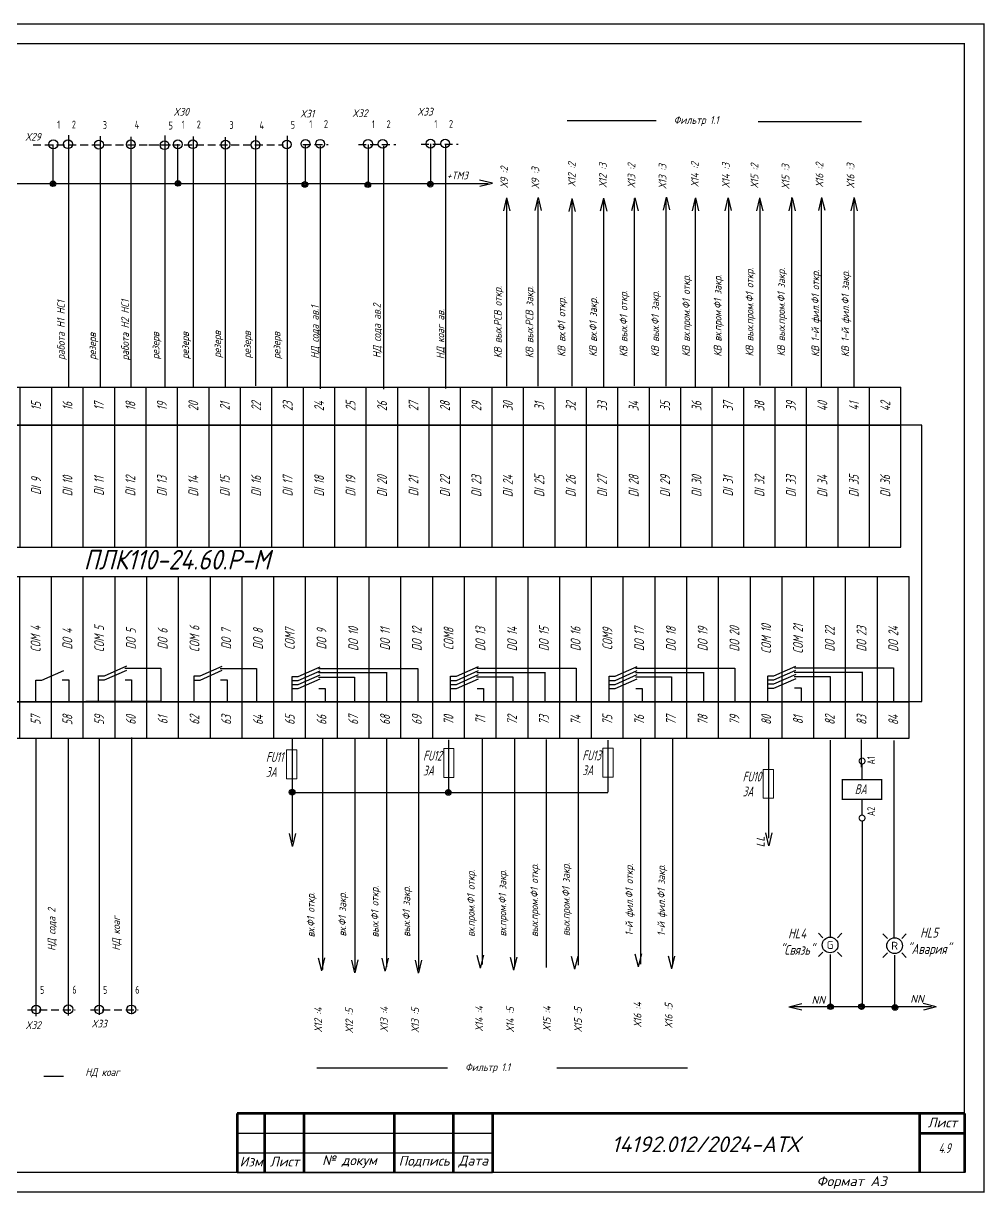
# Model space of a CAD drawing. Header units: millimetres. Extents: x 1510 to 10524, y 7125 to 13164.
# Drawn here: x 6699.4 to 6943.9, y 9980.5 to 10277.8 of the extents above; entities that cross this region are included whole.
import ezdxf
from ezdxf.enums import TextEntityAlignment as Align

# ---------------------------------------------------------------- set-up
doc = ezdxf.new("R2010")
doc.units = ezdxf.units.MM
doc.header["$LTSCALE"] = 4
doc.linetypes.add('DASHED', pattern=[0.75, 0.5, -0.25])
doc.linetypes.add('SolidLine', pattern=[0])
for name, color, linetype in [("Contact's", 104, 'Continuous'), ('G', 5, 'Continuous'), ('LOC', 8, 'Continuous'), ('MISC', 2, 'Continuous'), ('RED_2.5mm^2', 1, 'Continuous'), ('SYMS', 7, 'Continuous'), ('Вспомогательная', 1, 'Continuous'), ('Текст', 2, 'Continuous')]:
    doc.layers.add(name, color=color, linetype=linetype)
for name, color, linetype, lineweight in [('SHTAMP', 7, 'SolidLine', 25), ('Основеая', 5, 'Continuous', 60), ('СХЕМА', 7, 'Continuous', 25)]:
    doc.layers.add(name, color=color, linetype=linetype, lineweight=lineweight)
doc.styles.add('ISOCPEUR', font='isocpeui.ttf')
doc.styles.add('ISOCPEUR25.10.00', font='isocpeur.ttf', dxfattribs={"height": 2.5})
doc.styles.add('Simplex00.10.00', font='simplex.shx')
doc.styles.add('Simplex25.085.00', font='simplex.shx', dxfattribs={"width": 0.85, "oblique": 15, "height": 2.5})
doc.styles.add('Simplex25.085.15', font='', dxfattribs={"width": 0.85, "oblique": 15, "height": 2.5})
doc.styles.add('Tah25.10.00', font='tahoma.ttf', dxfattribs={"height": 2.5})
doc.styles.add('WD', font='romans.shx')
doc.styles.add('ГОСТ', font='isocpeur.ttf', dxfattribs={"oblique": 15})
doc.styles.add('Стиль мой-1', font='', dxfattribs={"width": 0.85, "oblique": 15, "height": 2.5})
doc.styles.get('Simplex25.085.15').set_extended_font_data('GOST type A')
doc.styles.get('Стиль мой-1').set_extended_font_data('GOST type A')

# ---------------------------------------------------------------- blocks, each defined once
blk = doc.blocks.new('Формат А3')
at = {"color": 0, "linetype": 'Continuous', "const_width": 0.3}
for points in [[(-420, 297), (0, 297), (0, 0), (-420, 0)], [(-400, 5), (-400, 292), (-5, 292), (-5, 5)]]:
    blk.add_lwpolyline(points, close=True, dxfattribs=at)
at = {"color": 0, "linetype": 'Continuous', "style": 'Simplex00.10.00', "oblique": 15}
blk.add_text('Формат А3', height=2.5, dxfattribs=at).set_placement((-33.67, 2.75), align=Align.MIDDLE_CENTER)
blk = doc.blocks.new('A$C73A268AF')
at = {"layer": 'Вспомогательная', "color": 7}
for p, q in [((230.15, 15.15), (295.15, 15.15)), ((230.15, 10.15), (295.15, 10.15)), ((230.15, 5.15), (295.15, 5.15))]:
    blk.add_line(p, q, dxfattribs=at)
at = {"layer": 'Основеая', "color": 7}
for p, q in [((230.15, 20.15), (230.15, 5.15)), ((415.15, 20.15), (230.15, 20.15)), ((237.15, 20.15), (237.15, 5.15)), ((247.15, 20.15), (247.15, 5.15)), ((270.15, 20.15), (270.15, 5.15)), ((285.15, 20.15), (285.15, 5.15)), ((295.15, 20.15), (295.15, 5.15)), ((403.72, 20.15), (403.72, 5.15)), ((415.15, 20.15), (415.15, 5.15)), ((403.72, 15.15), (415.15, 15.15))]:
    blk.add_line(p, q, dxfattribs=at)
blk.add_blockref('Формат А3', (420.15, 0.15))
at = {"layer": 'Текст', "color": 7, "char_height": 2.5, "style": 'ГОСТ'}
for s, insert, width, attachment_point in [('{\\fISOCPEUR|b0|i0|c204|p34;Лист}', (413.32, 17.81), 11.4585, 6), ('{\\fISOCPEUR|b0|i0|c204|p34;Изм}', (233.75, 7.88), 7, 5), ('{\\fISOCPEUR|b0|i0|c204|p34;Лист}', (242.25, 7.88), 10, 5), ('{\\fISOCPEUR|b0|i0|c204|p34;№ докум}', (258.75, 7.88), 23, 5), ('{\\fISOCPEUR|b0|i0|c204|p34;Подпись}', (277.75, 7.88), 15, 5), ('{\\fISOCPEUR|b0|i0|c204|p34;Дата}', (290.25, 7.88), 10, 5)]:
    blk.add_mtext(s, dxfattribs=dict(at, insert=insert, width=width, attachment_point=attachment_point))
blk = doc.blocks.new('*T196')
at = {"color": 0, "linetype": 'ByBlock', "lineweight": -2, "ltscale": 0.2, "transparency": 16777216}
for p, q in [((0, 0), (0, 41.14)), ((0, 41.14), (347.34, 41.14)), ((8, 0), (8, 41.14)), ((16.08, 0), (16.08, 41.14)), ((24.16, 0), (24.16, 41.14)), ((32.24, 0), (32.24, 41.14)), ((40.32, 0), (40.32, 41.14)), ((48.4, 0), (48.4, 41.14)), ((56.48, 0), (56.48, 41.14)), ((64.56, 0), (64.56, 41.14)), ((72.64, 0), (72.64, 41.14)), ((80.72, 0), (80.72, 41.14)), ((88.8, 0), (88.8, 41.14)), ((96.87, 0), (96.87, 41.14)), ((104.95, 0), (104.95, 41.14)), ((113.03, 0), (113.03, 41.14)), ((121.11, 0), (121.11, 41.14)), ((129.19, 0), (129.19, 41.14)), ((137.27, 0), (137.27, 41.14)), ((145.35, 0), (145.35, 41.14)), ((153.43, 0), (153.43, 41.14)), ((161.51, 0), (161.51, 41.14)), ((169.59, 0), (169.59, 41.14)), ((177.67, 0), (177.67, 41.14)), ((185.75, 0), (185.75, 41.14)), ((193.83, 0), (193.83, 41.14)), ((201.91, 0), (201.91, 41.14)), ((209.99, 0), (209.99, 41.14)), ((218.07, 0), (218.07, 41.14)), ((226.15, 0), (226.15, 41.14)), ((234.23, 0), (234.23, 41.14)), ((242.31, 0), (242.31, 41.14)), ((250.39, 0), (250.39, 41.14)), ((258.47, 0), (258.47, 41.14)), ((266.54, 0), (266.54, 41.14)), ((274.62, 0), (274.62, 41.14)), ((282.7, 0), (282.7, 41.14)), ((290.78, 0), (290.78, 41.14)), ((298.86, 0), (298.86, 41.14)), ((306.94, 0), (306.94, 41.14)), ((315.02, 0), (315.02, 41.14)), ((323.1, 0), (323.1, 41.14)), ((331.18, 0), (331.18, 41.14)), ((339.26, 0), (339.26, 41.14)), ((347.34, 0), (347.34, 41.14)), ((0, 9.29), (347.34, 9.29))]:
    blk.add_line(p, q, dxfattribs=at)
at = {"color": 0, "lineweight": -2, "ltscale": 0.2, "transparency": 16777216}
blk.add_line((0, 0), (347.34, 0), dxfattribs=at)
at = {"color": 0, "linetype": 'Continuous', "lineweight": -2, "ltscale": 0.2, "transparency": 16777216, "char_height": 2.5, "attachment_point": 5, "rotation": 90, "style": 'Simplex25.085.15'}
for s, insert, width in [('RS-485-2 (A2)', (36.28, 25.21), 28.8496), ('RS-485-1 (A1)', (44.36, 25.21), 28.8496), ('RS-485-2 (B2)', (52.44, 25.21), 28.8496), ('RS-485-1 (B1)', (60.52, 25.21), 28.8496), ('Цепь', (4, 25.21), 28.8496), ('+24v', (12.04, 25.21), 28.8496), ('0V', (20.12, 25.21), 28.8496), ('GND1', (28.2, 25.21), 28.8496), ('GND2', (68.6, 25.21), 28.8496), ('COM1', (76.68, 25.21), 28.8496), ('DO 1', (84.76, 25.21), 28.8496), ('COM2', (92.83, 25.21), 28.8496), ('DO 2', (100.91, 25.21), 28.8496), ('COM 3', (108.99, 25.21), 28.8496), ('DO 3', (117.07, 25.21), 28.8496), ('COM 4', (125.15, 25.21), 28.8496), ('DO 4', (133.23, 25.21), 28.8496), ('COM 5', (141.31, 25.21), 28.8496), ('DO 5', (149.39, 25.21), 28.8496), ('DO 6', (157.47, 25.21), 28.8496), ('COM 6', (165.55, 25.21), 28.8496), ('DO 7', (173.63, 25.21), 28.8496), ('DO 8', (181.71, 25.21), 28.8496), ('COM7', (189.79, 25.21), 28.8496), ('DO 9', (197.87, 25.21), 28.8496), ('DO 10', (205.95, 25.21), 28.8496), ('DO 11', (214.03, 25.21), 28.8496), ('DO 12', (222.11, 25.21), 28.8496), ('COM8', (230.19, 25.21), 28.8496), ('DO 13', (238.27, 25.21), 28.8496), ('DO 14', (246.35, 25.21), 28.8496), ('DO 15', (254.43, 25.21), 28.8496), ('DO 16', (262.5, 25.21), 28.8496), ('COM9', (270.58, 25.21), 28.8496), ('DO 17', (278.66, 25.21), 28.8496), ('DO 18', (286.74, 25.21), 28.8496), ('DO 19', (294.82, 25.21), 28.8496), ('DO 20', (302.9, 25.21), 28.8496), ('COM 10', (310.98, 25.21), 28.8496), ('COM 21', (319.06, 25.21), 28.8496), ('DO 22', (327.14, 25.21), 28.8496), ('DO 23', (335.22, 25.21), 28.8496), ('DO 24', (343.3, 25.21), 28.8496), ('43', (12.04, 4.64), 6.286), ('44', (20.12, 4.64), 6.286), ('45', (28.2, 4.64), 6.286), ('46', (36.28, 4.64), 6.286), ('47', (44.36, 4.64), 6.286), ('48', (52.44, 4.64), 6.286), ('49', (60.52, 4.64), 6.286), ('50', (68.6, 4.64), 6.286), ('51', (76.68, 4.64), 6.286), ('52', (84.76, 4.64), 6.286), ('53', (92.83, 4.64), 6.286), ('54', (100.91, 4.64), 6.286), ('55', (108.99, 4.64), 6.286), ('56', (117.07, 4.64), 6.286), ('57', (125.15, 4.64), 6.286), ('58', (133.23, 4.64), 6.286), ('59', (141.31, 4.64), 6.286), ('60', (149.39, 4.64), 6.286), ('61', (157.47, 4.64), 6.286), ('62', (165.55, 4.64), 6.286), ('63', (173.63, 4.64), 6.286), ('64', (181.71, 4.64), 6.286), ('65', (189.79, 4.64), 6.286), ('66', (197.87, 4.64), 6.286), ('67', (205.95, 4.64), 6.286), ('68', (214.03, 4.64), 6.286), ('69', (222.11, 4.64), 6.286), ('70', (230.19, 4.64), 6.286), ('71', (238.27, 4.64), 6.286), ('72', (246.35, 4.64), 6.286), ('73', (254.43, 4.64), 6.286), ('74', (262.5, 4.64), 6.286), ('75', (270.58, 4.64), 6.286), ('76', (278.66, 4.64), 6.286), ('77', (286.74, 4.64), 6.286), ('78', (294.82, 4.64), 6.286), ('79', (302.9, 4.64), 6.286), ('80', (310.98, 4.64), 6.286), ('81', (319.06, 4.64), 6.286), ('82', (327.14, 4.64), 6.286), ('83', (335.22, 4.64), 6.286), ('84', (343.3, 4.64), 6.286)]:
    blk.add_mtext(s, dxfattribs=dict(at, insert=insert, width=width))
blk = doc.blocks.new('*T197')
at = {"color": 0, "linetype": 'ByBlock', "lineweight": -2, "ltscale": 0.2, "transparency": 16777216}
for p, q in [((0, 0), (0, 40.67)), ((0, 40.67), (344.32, 40.67)), ((8, 0), (8, 40.67)), ((16, 0), (16, 40.67)), ((24, 0), (24, 40.67)), ((32.08, 0), (32.08, 40.67)), ((40.16, 0), (40.16, 40.67)), ((48.24, 0), (48.24, 40.67)), ((56.32, 0), (56.32, 40.67)), ((64.32, 0), (64.32, 40.67)), ((72.32, 0), (72.32, 40.67)), ((80.32, 0), (80.32, 40.67)), ((88.32, 0), (88.32, 40.67)), ((96.32, 0), (96.32, 40.67)), ((104.32, 0), (104.32, 40.67)), ((112.32, 0), (112.32, 40.67)), ((120.32, 0), (120.32, 40.67)), ((128.32, 0), (128.32, 40.67)), ((136.32, 0), (136.32, 40.67)), ((144.32, 0), (144.32, 40.67)), ((152.32, 0), (152.32, 40.67)), ((160.32, 0), (160.32, 40.67)), ((168.32, 0), (168.32, 40.67)), ((176.32, 0), (176.32, 40.67)), ((184.32, 0), (184.32, 40.67)), ((192.32, 0), (192.32, 40.67)), ((200.32, 0), (200.32, 40.67)), ((208.32, 0), (208.32, 40.67)), ((216.32, 0), (216.32, 40.67)), ((224.32, 0), (224.32, 40.67)), ((232.32, 0), (232.32, 40.67)), ((240.32, 0), (240.32, 40.67)), ((248.32, 0), (248.32, 40.67)), ((256.32, 0), (256.32, 40.67)), ((264.32, 0), (264.32, 40.67)), ((272.32, 0), (272.32, 40.67)), ((280.32, 0), (280.32, 40.67)), ((288.32, 0), (288.32, 40.67)), ((296.32, 0), (296.32, 40.67)), ((304.32, 0), (304.32, 40.67)), ((312.32, 0), (312.32, 40.67)), ((320.32, 0), (320.32, 40.67)), ((328.32, 0), (328.32, 40.67)), ((336.32, 0), (336.32, 40.67)), ((344.32, 0), (344.32, 40.67)), ((0, 31), (344.32, 31))]:
    blk.add_line(p, q, dxfattribs=at)
at = {"color": 0, "lineweight": -2, "ltscale": 0.2, "transparency": 16777216}
blk.add_line((0, 0), (344.32, 0), dxfattribs=at)
at = {"color": 0, "linetype": 'Continuous', "lineweight": -2, "ltscale": 0.2, "transparency": 16777216, "char_height": 2.5, "attachment_point": 5, "rotation": 90, "style": 'Simplex25.085.15'}
for s, insert, width in [('1', (12, 35.83), 6.6745), ('2', (20, 35.83), 6.6745), ('3', (28.04, 35.83), 6.6745), ('4', (36.12, 35.83), 6.6745), ('5', (44.2, 35.83), 6.6745), ('6', (52.28, 35.83), 6.6745), ('7', (60.32, 35.83), 6.6745), ('8', (68.32, 35.83), 6.6745), ('9', (76.32, 35.83), 6.6745), ('10', (84.32, 35.83), 6.6745), ('11', (92.32, 35.83), 6.6745), ('12', (100.32, 35.83), 6.6745), ('13', (108.32, 35.83), 6.6745), ('14', (116.32, 35.83), 6.6745), ('15', (124.32, 35.83), 6.6745), ('16', (132.32, 35.83), 6.6745), ('17', (140.32, 35.83), 6.6745), ('18', (148.32, 35.83), 6.6745), ('19', (156.32, 35.83), 6.6745), ('20', (164.32, 35.83), 6.6745), ('21', (172.32, 35.83), 6.6745), ('22', (180.32, 35.83), 6.6745), ('23', (188.32, 35.83), 6.6745), ('24', (196.32, 35.83), 6.6745), ('25', (204.32, 35.83), 6.6745), ('26', (212.32, 35.83), 6.6745), ('27', (220.32, 35.83), 6.6745), ('28', (228.32, 35.83), 6.6745), ('29', (236.32, 35.83), 6.6745), ('30', (244.32, 35.83), 6.6745), ('31', (252.32, 35.83), 6.6745), ('32', (260.32, 35.83), 6.6745), ('33', (268.32, 35.83), 6.6745), ('34', (276.32, 35.83), 6.6745), ('35', (284.32, 35.83), 6.6745), ('36', (292.32, 35.83), 6.6745), ('37', (300.32, 35.83), 6.6745), ('38', (308.32, 35.83), 6.6745), ('39', (316.32, 35.83), 6.6745), ('40', (324.32, 35.83), 6.6745), ('41', (332.32, 35.83), 6.6745), ('42', (340.32, 35.83), 6.6745), ('Цепь', (4, 15.5), 27.9958), ('N/C', (28.04, 15.5), 27.9958), ('N/C', (36.12, 15.5), 27.9958), ('S/S', (44.2, 15.5), 27.9958), ('S/S', (52.28, 15.5), 27.9958), ('DI 1', (60.32, 15.5), 27.9958), ('DI 2', (68.32, 15.5), 27.9958), ('DI 3', (76.32, 15.5), 27.9958), ('DI 4', (84.32, 15.5), 27.9958), ('DI 5', (92.32, 15.5), 27.9958), ('DI 6', (100.32, 15.5), 27.9958), ('DI 7', (108.32, 15.5), 27.9958), ('DI 8', (116.32, 15.5), 27.9958), ('DI 9', (124.32, 15.5), 27.9958), ('DI 10', (132.32, 15.5), 27.9958), ('DI 11', (140.32, 15.5), 27.9958), ('DI 12', (148.32, 15.5), 27.9958), ('DI 13', (156.32, 15.5), 27.9958), ('DI 14', (164.32, 15.5), 27.9958), ('DI 15', (172.32, 15.5), 27.9958), ('DI 16', (180.32, 15.5), 27.9958), ('DI 17', (188.32, 15.5), 27.9958), ('DI 18', (196.32, 15.5), 27.9958), ('DI 19', (204.32, 15.5), 27.9958), ('DI 20', (212.32, 15.5), 27.9958), ('DI 21', (220.32, 15.5), 27.9958), ('DI 22', (228.32, 15.5), 27.9958), ('DI 23', (236.32, 15.5), 27.9958), ('DI 24', (244.32, 15.5), 27.9958), ('DI 25', (252.32, 15.5), 27.9958), ('DI 26', (260.32, 15.5), 27.9958), ('DI 27', (268.32, 15.5), 27.9958), ('DI 28', (276.32, 15.5), 27.9958), ('DI 29', (284.32, 15.5), 27.9958), ('DI 30', (292.32, 15.5), 27.9958), ('DI 31', (300.32, 15.5), 27.9958), ('DI 32', (308.32, 15.5), 27.9958), ('DI 33', (316.32, 15.5), 27.9958), ('DI 34', (324.32, 15.5), 27.9958), ('DI 35', (332.32, 15.5), 27.9958), ('DI 36', (340.32, 15.5), 27.9958), ('+', (12, 15.5), 27.9958), ('-', (20, 15.5), 27.9958)]:
    blk.add_mtext(s, dxfattribs=dict(at, insert=insert, width=width))
blk = doc.blocks.new('WDDOT')
for radius in [0.72, 0.449, 0.223]:
    blk.add_circle((0, 0), radius)
blk = doc.blocks.new('VT0W02')
blk.add_circle((0, 0), 0.0699)
at = {"style": 'WD'}
for tag, p, width in [('INST', (0.062, 0.42), 0.7), ('LOC', (0.062, 0.25), 0.7), ('DESC1', (0.053, -0.385), 0.8)]:
    blk.add_attdef(tag, p, '', height=0.125, dxfattribs=dict(at, width=width))
at = {"linetype": 'Continuous', "style": 'WD'}
for tag, p, height, width, flags in [('WIRENO', (0.062, 0.094), 0.125, 0.8, 8), ('TAGSTRIP', (0.053, -0.229), 0.125, 0.9, 8), ('CAT', (0.213, -0.406), 0.109, 0.8, 1), ('DESC2', (0.053, -0.541), 0.125, 0.8, 8), ('DESC3', (0.053, -0.698), 0.125, 0.8, 8)]:
    blk.add_attdef(tag, p, '', height=height, dxfattribs=dict(at, width=width, flags=flags))
at = {"style": 'WD', "flags": 1}
for tag, p, height in [('X4TERM01', (-0.07, 0), 0.0125), ('X4TERMDESC01', (-0.055, -0.023), 0.025), ('X2TERMDESC01', (-0.006, 0.029), 0.025), ('STRIPSEQ', (0, 0), 0.00125), ('X2TERM01', (0, 0.07), 0.0125), ('X1TERMDESC01', (0.039, -0.003), 0.025), ('X1TERM01', (0.07, 0), 0.0125), ('LINKTERM', (0, -0.002), 0.00125), ('X8TERM01', (0, -0.07), 0.0125), ('X8TERMDESC01', (0, -0.054), 0.025)]:
    blk.add_attdef(tag, p, '', height=height, dxfattribs=at)
at = {"linetype": 'Continuous', "style": 'WD', "width": 0.8, "flags": 1}
blk.add_attdef('MFG', text='', height=0.109, dxfattribs=at).set_placement((0.088, -0.406), align=Align.RIGHT)
at = {"style": 'WD', "width": 0.7, "flags": 1}
blk.add_attdef('ASSYCODE', (0.062, -0.281), '', height=0.01, dxfattribs=at)
blk = doc.blocks.new('HLT1R')
for p, q in [((-0.115, 0.115), (-0.186, 0.186)), ((0.115, 0.115), (0.186, 0.186)), ((-0.115, -0.115), (-0.186, -0.186)), ((0.115, -0.115), (0.186, -0.186))]:
    blk.add_line(p, q)
blk.add_circle((0, 0), 0.125)
at = {"style": 'WD', "width": 0.7}
for tag, p in [('INST', (0.006, 0.528)), ('LOC', (0.006, 0.359))]:
    blk.add_attdef(tag, text='', height=0.125, dxfattribs=at).set_placement(p, align=Align.CENTER)
at = {"style": 'WD'}
blk.add_attdef('TAG1', text='', height=0.125, dxfattribs=at).set_placement((0, 0.202), align=Align.CENTER)
blk.add_attdef('COLOR', text='', height=0.125, dxfattribs=at).set_placement((0, 0), align=Align.MIDDLE)
at = {"style": 'WD', "flags": 1}
for tag, p in [('X4TERM01', (-0.125, 0)), ('X1TERM02', (0.125, 0))]:
    blk.add_attdef(tag, p, '', height=0.0125, dxfattribs=at)
at = {"linetype": 'Continuous', "style": 'WD', "flags": 9}
blk.add_attdef('ASSYCODE', text='', height=0.01, dxfattribs=at).set_placement((-0.003, 0.098), align=Align.CENTER)
at = {"style": 'WD', "flags": 9}
blk.add_attdef('FAMILY', text='', height=0.01, dxfattribs=at).set_placement((-0.005, 0.161), align=Align.CENTER)
at = {"linetype": 'Continuous', "style": 'WD', "flags": 1}
for tag, p in [('MFG', (0, 0.121)), ('CAT', (0, 0.14))]:
    blk.add_attdef(tag, text='', height=0.01, dxfattribs=at).set_placement(p, align=Align.MIDDLE)
at = {"style": 'WD'}
for tag, p, width in [('DESC1', (1.125, 0), 0.9), ('WDTAGALT', (1.125, -0.312), 0.7)]:
    blk.add_attdef(tag, p, '', height=0.125, dxfattribs=dict(at, width=width))
at = {"linetype": 'Continuous', "style": 'WD', "flags": 8}
blk.add_attdef('TERM01', text='', height=0.125, dxfattribs=at).set_placement((-0.175, -0.031), align=Align.TOP_RIGHT)
blk.add_attdef('TERM02', text='', height=0.125, dxfattribs=at).set_placement((0.175, -0.031), align=Align.TOP_LEFT)
at = {"style": 'WD', "width": 0.9}
blk.add_attdef('DESC2', text='', height=0.125, dxfattribs=at).set_placement((1.125, -0.031), align=Align.TOP_LEFT)
blk = doc.blocks.new('Coil')
at = {"color": 0, "linetype": 'Continuous', "lineweight": -2, "const_width": 0.3}
blk.add_lwpolyline([(5.5, -5), (10.5, -5), (10.5, 5), (5.5, 5)], close=True, dxfattribs=at)
for points in [[(0.75, -0.75, -1), (0.75, 0.75, -1)], [(15.25, -0.75, -1), (15.25, 0.75, -1)]]:
    blk.add_lwpolyline(points, format="xyb", close=True, dxfattribs=at)
for points in [[(5.5, 0), (1.5, 0)], [(10.5, 0), (14.5, 0)]]:
    blk.add_lwpolyline(points, dxfattribs=at)
at = {"color": 0, "linetype": 'Continuous', "lineweight": -2, "style": 'Simplex25.085.00', "oblique": 10, "width": 0.8, "flags": 4}
blk.add_attdef('ЭЛЕМЕНТ', text='', height=2.5, dxfattribs=at).set_placement((8, 7.5), align=Align.MIDDLE)
at = {"color": 0, "linetype": 'Continuous', "lineweight": 9, "style": 'ISOCPEUR25.10.00', "oblique": 10, "width": 0.85, "flags": 5}
blk.add_attdef('ТИП', text='', height=2.5, dxfattribs=at).set_placement((8, 7.5), align=Align.MIDDLE)
at = {"color": 0, "linetype": 'Continuous', "lineweight": 9, "style": 'Tah25.10.00', "width": 0.8, "flags": 8}
blk.add_attdef('ОБМОТКА', text='', height=2.5, dxfattribs=at).set_placement((8, 0), align=Align.MIDDLE)
at = {"layer": "Contact's", "linetype": 'Continuous', "lineweight": 9, "style": 'Simplex00.10.00', "width": 0.7, "flags": 8}
for tag, p in [('#(A1/L)', (0.75, -2.3)), ('#(A2/N)', (15.25, -2.3))]:
    blk.add_attdef(tag, text='', height=2, dxfattribs=at).set_placement(p, align=Align.MIDDLE)

msp = doc.modelspace()

# ---------------------------------------------------------------- linework, layer by layer
at = {"color": 7, "ltscale": 0.2}
for p, q in [((6860.3, 10253.04), (6837.7, 10253.04)), ((6886.26, 10252.86), (6912.53, 10252.86)), ((6720.04, 10111.97), (6725.65, 10114.45)), ((6744.31, 10111.92), (6749.93, 10114.4)), ((6769.25, 10111.78), (6774.86, 10114.26)), ((6809.51, 10111.82), (6815.12, 10114.3)), ((6849.88, 10111.82), (6855.49, 10114.3)), ((6890.26, 10111.92), (6895.87, 10114.4)), ((6704.03, 10110.85), (6709.64, 10113.33)), ((6718.51, 10105.48), (6718.51, 10112.01)), ((6718.55, 10111.97), (6720.04, 10111.97)), ((6720.03, 10110.93), (6725.65, 10113.41)), ((6725.16, 10113.88), (6734.35, 10113.88)), ((6734.35, 10113.88), (6734.35, 10105.43)), ((6742.78, 10105.43), (6742.78, 10111.96)), ((6742.83, 10111.92), (6744.31, 10111.92)), ((6744.31, 10110.87), (6749.92, 10113.36)), ((6749.43, 10113.83), (6758.62, 10113.83)), ((6758.62, 10113.83), (6758.62, 10105.38)), ((6767.74, 10105.3), (6767.74, 10111.78)), ((6767.76, 10111.78), (6769.25, 10111.78)), ((6769.24, 10110.74), (6774.85, 10113.22)), ((6769.27, 10109.73), (6774.88, 10112.21)), ((6774.39, 10111.64), (6783.58, 10111.64)), ((6774.44, 10112.76), (6791.72, 10112.76)), ((6774.46, 10113.84), (6799.71, 10113.84)), ((6783.58, 10111.64), (6783.58, 10105.41)), ((6791.72, 10112.83), (6791.72, 10105.3)), ((6799.71, 10113.82), (6799.71, 10105.47)), ((6808.01, 10105.34), (6808.01, 10111.82)), ((6808.03, 10111.82), (6809.51, 10111.82)), ((6809.5, 10110.78), (6815.12, 10113.26)), ((6809.53, 10108.73), (6815.14, 10111.21)), ((6809.54, 10109.77), (6815.15, 10112.25)), ((6814.66, 10111.68), (6823.85, 10111.68)), ((6814.7, 10112.8), (6831.99, 10112.8)), ((6814.73, 10113.88), (6839.98, 10113.88)), ((6823.85, 10111.68), (6823.85, 10105.45)), ((6831.99, 10112.87), (6831.99, 10105.34)), ((6839.98, 10113.86), (6839.98, 10105.51)), ((6848.37, 10105.34), (6848.37, 10111.82)), ((6848.39, 10111.82), (6849.88, 10111.82)), ((6849.87, 10110.77), (6855.48, 10113.26)), ((6849.89, 10108.72), (6855.51, 10111.2)), ((6849.9, 10109.77), (6855.51, 10112.25)), ((6855.02, 10111.67), (6864.21, 10111.67)), ((6855.06, 10112.8), (6872.35, 10112.8)), ((6855.09, 10113.87), (6880.34, 10113.87)), ((6864.21, 10111.67), (6864.21, 10105.45)), ((6872.35, 10112.87), (6872.35, 10105.34)), ((6880.34, 10113.86), (6880.34, 10105.51)), ((6888.75, 10105.44), (6888.75, 10111.92)), ((6888.77, 10111.92), (6890.26, 10111.92)), ((6890.25, 10110.88), (6895.86, 10113.36)), ((6890.28, 10109.87), (6895.9, 10112.35)), ((6890.28, 10108.82), (6895.89, 10111.3)), ((6895.4, 10111.78), (6904.59, 10111.78)), ((6895.45, 10112.9), (6912.73, 10112.9)), ((6895.47, 10113.98), (6920.72, 10113.98)), ((6904.59, 10111.78), (6904.59, 10105.55)), ((6912.73, 10112.97), (6912.73, 10105.44)), ((6920.72, 10113.96), (6920.72, 10105.61)), ((6702.54, 10105.41), (6702.54, 10110.85)), ((6702.54, 10110.85), (6704.03, 10110.85)), ((6709.26, 10110.88), (6710.91, 10110.88)), ((6710.91, 10110.88), (6710.91, 10105.43)), ((6718.55, 10110.93), (6720.03, 10110.93)), ((6725.26, 10110.95), (6726.91, 10110.95)), ((6726.91, 10110.95), (6726.91, 10105.51)), ((6742.82, 10110.87), (6744.31, 10110.87)), ((6749.53, 10110.9), (6751.19, 10110.9)), ((6751.19, 10110.9), (6751.19, 10105.46)), ((6767.75, 10110.74), (6769.24, 10110.74)), ((6767.78, 10108.69), (6769.26, 10108.69)), ((6767.79, 10109.73), (6769.27, 10109.73)), ((6769.26, 10108.69), (6774.88, 10111.17)), ((6774.49, 10108.71), (6776.14, 10108.71)), ((6776.14, 10108.71), (6776.14, 10105.36)), ((6808.02, 10110.78), (6809.5, 10110.78)), ((6808.04, 10108.73), (6809.53, 10108.73)), ((6808.05, 10109.77), (6809.54, 10109.77)), ((6814.76, 10108.75), (6816.41, 10108.75)), ((6816.41, 10108.75), (6816.41, 10105.4)), ((6848.38, 10110.77), (6849.87, 10110.77)), ((6848.41, 10109.77), (6849.9, 10109.77)), ((6848.41, 10108.72), (6849.89, 10108.72)), ((6855.12, 10108.75), (6856.77, 10108.75)), ((6856.77, 10108.75), (6856.77, 10105.39)), ((6888.77, 10110.88), (6890.25, 10110.88)), ((6888.79, 10108.82), (6890.28, 10108.82)), ((6888.8, 10109.87), (6890.28, 10109.87)), ((6895.51, 10108.85), (6897.16, 10108.85)), ((6897.16, 10108.85), (6897.16, 10105.5)), ((6734.35, 10105.43), (6715.23, 10105.43)), ((6704.59, 10010.13), (6709.54, 10010.13)), ((6807.24, 10012.19), (6773.99, 10012.19)), ((6868.28, 10012.2), (6835.03, 10012.2))]:
    msp.add_line(p, q, dxfattribs=at)
at = {"color": 1, "ltscale": 0.2}
for p, q in [((6710.81, 10249.45), (6710.81, 10185.34)), ((6726.7, 10248.99), (6726.7, 10185.42)), ((6750.7, 10248.9), (6750.7, 10185.36)), ((6766.5, 10249.25), (6766.5, 10185.42))]:
    msp.add_line(p, q, dxfattribs=at)
at = {"linetype": 'DASHED'}
for p, q in [((6701.82, 10246.94), (6738.81, 10246.94)), ((6731.26, 10246.99), (6765.54, 10246.99)), ((6770.45, 10247.06), (6776.93, 10247.06)), ((6784.58, 10247.04), (6794.1, 10247.04)), ((6800.53, 10247.11), (6809.94, 10247.11)), ((6700.4, 10027.03), (6712.54, 10027.03)), ((6716.42, 10027.02), (6728.56, 10027.02))]:
    msp.add_line(p, q, dxfattribs=at)
at = {"color": 7, "ltscale": 0.2}
msp.add_lwpolyline([(6568.55, 10105.41), (6927.89, 10105.41), (6927.89, 10175.64), (6568.55, 10175.64)], close=True, dxfattribs=at)
at = {"layer": 'G', "color": 0, "ltscale": 0.2}
for points in [[(6912.45, 10095.75), (6912.45, 10088.73)], [(6912.68, 10075.02), (6912.68, 10027.51)]]:
    msp.add_lwpolyline(points, dxfattribs=at)
at = {"layer": 'RED_2.5mm^2', "linetype": 'Continuous', "ltscale": 0.2}
for p, q in [((6718.94, 10249.14), (6718.94, 10185.35)), ((6735.32, 10249.3), (6735.32, 10185.41)), ((6742.53, 10249.05), (6742.53, 10185.49)), ((6758.53, 10185.64), (6758.53, 10249.26)), ((6706.96, 10237.08), (6706.96, 10247.06)), ((6738.69, 10237.41), (6738.69, 10247.14)), ((6771.11, 10237.14), (6771.11, 10247.12)), ((6774.91, 10184.89), (6774.91, 10246.71)), ((6787.11, 10237.08), (6787.11, 10247.06)), ((6791.01, 10184.84), (6791.01, 10246.66)), ((6803, 10237.2), (6803, 10247.18)), ((6806.8, 10185.01), (6806.8, 10246.83)), ((6549.93, 10237.11), (6817.57, 10237.11)), ((6838.99, 10185.63), (6838.99, 10233.16)), ((6846.98, 10185.41), (6846.98, 10233.3)), ((6854.84, 10185.71), (6854.84, 10233.3)), ((6862.9, 10185.61), (6862.9, 10233.43)), ((6870.36, 10185.44), (6870.36, 10233.16)), ((6878.76, 10185.41), (6878.76, 10233.16)), ((6886.73, 10185.72), (6886.73, 10233.3)), ((6894.86, 10185.61), (6894.86, 10233.57)), ((6902.41, 10185.42), (6902.41, 10233.3)), ((6910.69, 10185.44), (6910.69, 10233.57)), ((6822.31, 10185.59), (6822.31, 10232.85)), ((6830.32, 10185.56), (6830.32, 10232.53)), ((6702.63, 10025.39), (6702.63, 10095.82)), ((6710.81, 10025.56), (6710.81, 10095.99)), ((6718.77, 10025.7), (6718.77, 10096.12)), ((6726.95, 10025.87), (6726.95, 10096.29)), ((6767.85, 10069.65), (6767.85, 10095.95)), ((6775.55, 10037.3), (6775.55, 10095.88)), ((6783.74, 10037.17), (6783.74, 10096.05)), ((6791.81, 10037.95), (6791.81, 10095.85)), ((6799.99, 10037.3), (6799.99, 10096.02)), ((6807.56, 10082.35), (6807.56, 10095.65)), ((6816.15, 10038.54), (6816.15, 10095.8)), ((6824.33, 10037.96), (6824.33, 10095.97)), ((6832.4, 10037.81), (6832.4, 10095.77)), ((6840.58, 10038.39), (6840.58, 10095.94)), ((6848.15, 10082.37), (6848.15, 10095.57)), ((6856.39, 10038.6), (6856.39, 10095.97)), ((6864.57, 10038.45), (6864.57, 10096.14)), ((6888.97, 10070.64), (6888.97, 10096.01)), ((6904.64, 10045.35), (6904.64, 10095.56)), ((6920.89, 10045.35), (6920.89, 10095.52)), ((6767.73, 10082.25), (6848.02, 10082.25)), ((6904.62, 10027.71), (6904.62, 10041.11)), ((6921.02, 10027.53), (6921.02, 10040.92)), ((6894.75, 10027.83), (6930.39, 10027.83))]:
    msp.add_line(p, q, dxfattribs=at)
at = {"layer": 'SYMS', "linetype": 'Continuous', "ltscale": 0.2}
for p, q in [((6818.67, 10237.17), (6815.4, 10237.97)), ((6818.7, 10237.14), (6815.43, 10236.33)), ((6822.26, 10233.44), (6821.46, 10230.17)), ((6822.29, 10233.48), (6823.1, 10230.21)), ((6830.24, 10233.52), (6829.44, 10230.26)), ((6830.28, 10233.56), (6831.09, 10230.29)), ((6838.87, 10233.26), (6838.07, 10229.99)), ((6838.9, 10233.3), (6839.72, 10230.03)), ((6846.9, 10233.34), (6846.1, 10230.07)), ((6846.93, 10233.37), (6847.74, 10230.1)), ((6854.85, 10233.41), (6854.05, 10230.14)), ((6854.89, 10233.45), (6855.7, 10230.17)), ((6862.88, 10233.63), (6862.08, 10230.36)), ((6862.92, 10233.66), (6863.73, 10230.39)), ((6870.25, 10233.41), (6869.45, 10230.14)), ((6870.29, 10233.45), (6871.1, 10230.17)), ((6878.57, 10233.48), (6877.77, 10230.21)), ((6878.61, 10233.52), (6879.42, 10230.25)), ((6886.6, 10233.41), (6885.8, 10230.14)), ((6886.63, 10233.45), (6887.45, 10230.17)), ((6894.85, 10233.41), (6894.05, 10230.14)), ((6894.88, 10233.45), (6895.69, 10230.17)), ((6902.36, 10233.55), (6901.57, 10230.29)), ((6902.4, 10233.59), (6903.21, 10230.32)), ((6910.61, 10233.41), (6909.81, 10230.14)), ((6910.65, 10233.45), (6911.46, 10230.17)), ((6767.84, 10068.56), (6767.03, 10071.83)), ((6767.88, 10068.6), (6768.68, 10071.87)), ((6888.99, 10068.71), (6888.18, 10071.98)), ((6889.03, 10068.75), (6889.82, 10072.02)), ((6775.24, 10036.92), (6774.43, 10040.19)), ((6775.27, 10036.96), (6776.07, 10040.23)), ((6791.41, 10036.87), (6790.6, 10040.14)), ((6791.45, 10036.9), (6792.25, 10040.17)), ((6815.63, 10037.58), (6814.81, 10040.86)), ((6815.66, 10037.62), (6816.46, 10040.89)), ((6824.1, 10037.07), (6823.29, 10040.35)), ((6824.14, 10037.11), (6824.94, 10040.38)), ((6839.61, 10037.32), (6838.8, 10040.6)), ((6839.64, 10037.36), (6840.44, 10040.63)), ((6855.79, 10037.91), (6854.98, 10041.18)), ((6855.83, 10037.94), (6856.63, 10041.21)), ((6864.27, 10037.4), (6863.46, 10040.67)), ((6864.3, 10037.43), (6865.1, 10040.7)), ((6783.71, 10036.41), (6782.9, 10039.68)), ((6783.75, 10036.45), (6784.55, 10039.72)), ((6799.89, 10036.36), (6799.08, 10039.63)), ((6799.92, 10036.39), (6800.72, 10039.66)), ((6894.07, 10027.8), (6897.34, 10028.61)), ((6931.52, 10027.81), (6928.25, 10028.61)), ((6894.11, 10027.77), (6897.38, 10026.97)), ((6931.55, 10027.77), (6928.28, 10026.96))]:
    msp.add_line(p, q, dxfattribs=at)
at = {"layer": 'СХЕМА', "color": 7, "linetype": 'Continuous', "lineweight": 20, "ltscale": 30}
for points in [[(6806.29, 10093.43), (6808.87, 10093.43), (6808.87, 10086.11), (6806.29, 10086.11)], [(6846.79, 10093.52), (6849.37, 10093.52), (6849.37, 10086.2), (6846.79, 10086.2)], [(6766.32, 10093.09), (6768.9, 10093.09), (6768.9, 10085.77), (6766.32, 10085.77)], [(6887.57, 10088.12), (6890.15, 10088.12), (6890.15, 10080.79), (6887.57, 10080.79)]]:
    msp.add_lwpolyline(points, close=True, dxfattribs=at)

# ---------------------------------------------------------------- block references
at = {"ltscale": 1.2}
msp.add_blockref('A$C73A268AF', (6523.56, 9980.54), dxfattribs=at)
for name, p in [('*T197', (6578.27, 10144.66)), ('*T196', (6577.33, 10096.07))]:
    msp.add_blockref(name, p)
at = {"layer": 'SYMS', "linetype": 'Continuous', "ltscale": 0.2}
ref = msp.add_blockref('VT0W02', (6706.98, 10247.08), dxfattribs=dict(at, xscale=16, yscale=16, zscale=16))
ref.add_attrib('LOC', '1', (6707.98, 10251.08), dxfattribs={"layer": 'LOC', "height": 2, "style": 'WD', "width": 0.7})
ref = msp.add_blockref('VT0W02', (6710.71, 10247.11), dxfattribs=dict(at, xscale=16, yscale=16, zscale=16))
ref.add_attrib('LOC', '2', (6711.71, 10251.11), dxfattribs={"layer": 'LOC', "height": 2, "style": 'WD', "width": 0.7})
ref = msp.add_blockref('VT0W02', (6718.59, 10246.99), dxfattribs=dict(at, xscale=16, yscale=16, zscale=16))
ref.add_attrib('LOC', '3', (6719.59, 10250.99), dxfattribs={"layer": 'LOC', "height": 2, "style": 'WD', "width": 0.7})
ref = msp.add_blockref('VT0W02', (6726.69, 10247.07), dxfattribs=dict(at, xscale=16, yscale=16, zscale=16))
ref.add_attrib('LOC', '4', (6727.69, 10251.07), dxfattribs={"layer": 'LOC', "height": 2, "style": 'WD', "width": 0.7})
ref = msp.add_blockref('VT0W02', (6735.29, 10246.85), dxfattribs=dict(at, xscale=16, yscale=16, zscale=16))
ref.add_attrib('LOC', '5', (6736.29, 10250.85), dxfattribs={"layer": 'LOC', "height": 2, "style": 'WD', "width": 0.7})
ref = msp.add_blockref('VT0W02', (6738.64, 10247.08), dxfattribs=dict(at, xscale=16, yscale=16, zscale=16))
ref.add_attrib('LOC', '1', (6739.64, 10251.08), dxfattribs={"layer": 'LOC', "height": 2, "style": 'WD', "width": 0.7})
ref = msp.add_blockref('VT0W02', (6742.47, 10247.11), dxfattribs=dict(at, xscale=16, yscale=16, zscale=16))
ref.add_attrib('LOC', '2', (6743.47, 10251.11), dxfattribs={"layer": 'LOC', "height": 2, "style": 'WD', "width": 0.7})
ref = msp.add_blockref('VT0W02', (6750.78, 10247), dxfattribs=dict(at, xscale=16, yscale=16, zscale=16))
ref.add_attrib('LOC', '3', (6751.78, 10251), dxfattribs={"layer": 'LOC', "height": 2, "style": 'WD', "width": 0.7})
ref = msp.add_blockref('VT0W02', (6758.43, 10246.94), dxfattribs=dict(at, xscale=16, yscale=16, zscale=16))
ref.add_attrib('LOC', '4', (6759.43, 10250.94), dxfattribs={"layer": 'LOC', "height": 2, "style": 'WD', "width": 0.7})
ref = msp.add_blockref('VT0W02', (6766.38, 10247.04), dxfattribs=dict(at, xscale=16, yscale=16, zscale=16))
ref.add_attrib('LOC', '5', (6767.38, 10251.04), dxfattribs={"layer": 'LOC', "height": 2, "style": 'WD', "width": 0.7})
ref = msp.add_blockref('VT0W02', (6771.11, 10247.2), dxfattribs=dict(at, xscale=16, yscale=16, zscale=16))
ref.add_attrib('LOC', '1', (6772.11, 10251.2), dxfattribs={"layer": 'LOC', "height": 2, "style": 'WD', "width": 0.7})
ref = msp.add_blockref('VT0W02', (6774.83, 10247.23), dxfattribs=dict(at, xscale=16, yscale=16, zscale=16))
ref.add_attrib('LOC', '2', (6775.83, 10251.23), dxfattribs={"layer": 'LOC', "height": 2, "style": 'WD', "width": 0.7})
ref = msp.add_blockref('VT0W02', (6787.03, 10247.18), dxfattribs=dict(at, xscale=16, yscale=16, zscale=16))
ref.add_attrib('LOC', '1', (6788.03, 10251.18), dxfattribs={"layer": 'LOC', "height": 2, "style": 'WD', "width": 0.7})
ref = msp.add_blockref('VT0W02', (6790.76, 10247.21), dxfattribs=dict(at, xscale=16, yscale=16, zscale=16))
ref.add_attrib('LOC', '2', (6791.76, 10251.21), dxfattribs={"layer": 'LOC', "height": 2, "style": 'WD', "width": 0.7})
ref = msp.add_blockref('VT0W02', (6802.91, 10247.25), dxfattribs=dict(at, xscale=16, yscale=16, zscale=16))
ref.add_attrib('LOC', '1', (6803.91, 10251.25), dxfattribs={"layer": 'LOC', "height": 2, "style": 'WD', "width": 0.7})
ref = msp.add_blockref('VT0W02', (6806.64, 10247.28), dxfattribs=dict(at, xscale=16, yscale=16, zscale=16))
ref.add_attrib('LOC', '2', (6807.64, 10251.28), dxfattribs={"layer": 'LOC', "height": 2, "style": 'WD', "width": 0.7})
at = {"layer": 'SYMS', "linetype": 'Continuous', "ltscale": 0.2, "rotation": 90}
for p in [(6706.9, 10237.07), (6738.69, 10237.16), (6770.97, 10236.88), (6786.98, 10236.82), (6802.87, 10236.94), (6767.72, 10082.36), (6807.45, 10082.3)]:
    msp.add_blockref('WDDOT', p, dxfattribs=at)
at = {"layer": 'SYMS', "linetype": 'Continuous', "ltscale": 0.2}
ref = msp.add_blockref('Coil', (6912.69, 10075.02), dxfattribs=dict(at, rotation=90))
ref.add_attrib('#(A1/L)', 'A1', dxfattribs={"layer": "Contact's", "linetype": 'Continuous', "lineweight": 9, "height": 2, "rotation": 90, "style": 'Simplex00.10.00', "width": 0.7, "flags": 8}).set_placement((6914.99, 10090.43), align=Align.MIDDLE)
ref.add_attrib('#(A2/N)', 'A2', dxfattribs={"layer": "Contact's", "linetype": 'Continuous', "lineweight": 9, "height": 2, "rotation": 90, "style": 'Simplex00.10.00', "width": 0.7, "flags": 8}).set_placement((6914.99, 10077.47), align=Align.MIDDLE)
ref = msp.add_blockref('HLT1R', (6904.56, 10043.51), dxfattribs=dict(at, xscale=16, yscale=16, zscale=16))
ref.add_attrib('COLOR', 'G', dxfattribs={"layer": 'MISC', "height": 2, "style": 'WD'}).set_placement((6904.56, 10043.51), align=Align.MIDDLE)
ref = msp.add_blockref('HLT1R', (6920.97, 10043.32), dxfattribs=dict(at, xscale=16, yscale=16, zscale=16))
ref.add_attrib('COLOR', 'R', dxfattribs={"layer": 'MISC', "height": 2, "style": 'WD'}).set_placement((6920.97, 10043.32), align=Align.MIDDLE)
ref = msp.add_blockref('VT0W02', (6702.62, 10027.08), dxfattribs=dict(at, xscale=16, yscale=16, zscale=16))
ref.add_attrib('LOC', '5', (6703.62, 10031.08), dxfattribs={"layer": 'LOC', "height": 2, "style": 'WD', "width": 0.7})
ref = msp.add_blockref('VT0W02', (6710.81, 10027.13), dxfattribs=dict(at, xscale=16, yscale=16, zscale=16))
ref.add_attrib('LOC', '6', (6711.81, 10031.13), dxfattribs={"layer": 'LOC', "height": 2, "style": 'WD', "width": 0.7})
ref = msp.add_blockref('VT0W02', (6718.64, 10027.07), dxfattribs=dict(at, xscale=16, yscale=16, zscale=16))
ref.add_attrib('LOC', '5', (6719.64, 10031.07), dxfattribs={"layer": 'LOC', "height": 2, "style": 'WD', "width": 0.7})
ref = msp.add_blockref('VT0W02', (6726.83, 10027.12), dxfattribs=dict(at, xscale=16, yscale=16, zscale=16))
ref.add_attrib('LOC', '6', (6727.83, 10031.12), dxfattribs={"layer": 'LOC', "height": 2, "style": 'WD', "width": 0.7})
at = {"layer": 'SYMS', "ltscale": 0.2, "rotation": 180}
for p in [(6904.65, 10027.81), (6912.57, 10027.83), (6921.06, 10027.63)]:
    msp.add_blockref('WDDOT', p, dxfattribs=at)

# ---------------------------------------------------------------- texts
at = {"style": 'Simplex25.085.15', "oblique": 15}
for s, height, width, p in [('X30', 1.961, 1.083459, (6737.55, 10254.38)), ('X31', 1.961, 1.083459, (6769.76, 10253.9)), ('X32', 1.961, 1.083459, (6783, 10254.01)), ('X33', 1.961, 1.083459, (6799.57, 10254.4)), ('Фильтр 1.1', 1.961, 1.083459, (6864.77, 10252.28)), ('X29', 1.961, 1.083459, (6699.81, 10248.02)), ('+TM3', 1.961, 1.083459, (6807.08, 10238.19)), ('FU11', 2.5, 0.85, (6761.06, 10090.04)), ('FU12', 2.5, 0.85, (6801.03, 10090.38)), ('FU13', 2.5, 0.85, (6841.53, 10090.46)), ('3А', 2.5, 0.85, (6761.04, 10086.25)), ('3А', 2.5, 0.85, (6801.01, 10086.6)), ('3А', 2.5, 0.85, (6841.51, 10086.68)), ('FU10', 2.5, 0.85, (6882.31, 10085.06)), ('3А', 2.5, 0.85, (6882.29, 10081.28)), ('BA', 2.5, 0.85, (6910.83, 10081.87)), ('X32', 1.961, 1.083459, (6699.9, 10022.14)), ('X33', 1.961, 1.083459, (6716.67, 10022.52)), ('Фильтр 1.1', 1.961, 1.083459, (6811.72, 10011.44)), ('НД коаг', 1.961, 1.083459, (6715.12, 10010.19))]:
    msp.add_text(s, height=height, dxfattribs=dict(at, width=width)).set_placement(p)
at = {"color": 3, "style": 'Simplex25.085.15', "oblique": 15, "width": 1.083459}
for s, p in [('Х12 :2', (6839.82, 10236.35)), ('Х12 :3', (6847.73, 10236.13)), ('Х13 :2', (6855, 10236.02)), ('Х13 :3', (6862.91, 10235.8)), ('Х14 :2', (6871.11, 10236.26)), ('Х14 :3', (6879.02, 10236.04)), ('Х15 :2', (6886.29, 10235.93)), ('Х15 :3', (6894.2, 10235.71)), ('Х16 :2', (6902.83, 10236.17)), ('Х16 :3', (6910.74, 10235.95)), ('Х9 :2', (6822.66, 10236.01)), ('Х9 :3', (6830.57, 10235.8)), ('Х14 :4', (6816.26, 10021.55)), ('Х14 :5', (6824.17, 10021.34)), ('Х15 :4', (6833.51, 10021.58)), ('Х15 :5', (6841.42, 10021.36)), ('Х16 :4', (6856.57, 10022.58)), ('Х16 :5', (6864.48, 10022.36)), ('Х12 :4', (6775.32, 10021.34)), ('Х12 :5', (6783.24, 10021.12)), ('Х13 :4', (6792.09, 10021.45)), ('Х13 :5', (6800, 10021.23))]:
    msp.add_text(s, height=1.961, rotation=90, dxfattribs=at).set_placement(p)
at = {"style": 'Simplex25.085.15', "oblique": 15, "width": 1.083459}
for s, height, p in [('КВ вых.пром.Ф1 откр.', 1.9613, (6885.05, 10193.15)), ('КВ вых.пром.Ф1 закр.', 1.9613, (6893.09, 10193.17)), ('КВ вх.пром.Ф1 откр.', 1.9613, (6868.91, 10193.08)), ('КВ вх.пром.Ф1 закр.', 1.9613, (6876.94, 10193.11)), ('КВ 1-й фил.Ф1 откр.', 1.9613, (6901.78, 10193.03)), ('КВ 1-й фил.Ф1 закр.', 1.9613, (6909.4, 10192.99)), ('КВ вых.РСВ откр.', 1.9613, (6821.02, 10192.69)), ('КВ вых.РСВ закр.', 1.9613, (6829.06, 10192.72)), ('КВ вых.Ф1 откр.', 1.9613, (6852.99, 10192.99)), ('КВ вых.Ф1 закр.', 1.9613, (6861.03, 10193.02)), ('работа Н1 НС1', 1.9613, (6709.89, 10192.28)), ('работа Н2 НС1', 1.9613, (6726.21, 10192.15)), ('НД сода ав.1', 1.9613, (6774.47, 10192.55)), ('НД сода ав.2', 1.9613, (6790.26, 10192.73)), ('КВ вх.Ф1 откр.', 1.9613, (6837.21, 10193.03)), ('КВ вх.Ф1 закр.', 1.9613, (6845.24, 10193.06)), ('НД коаг ав.', 1.9613, (6806.42, 10192.46)), ('резерв', 1.961, (6717.88, 10192.3)), ('резерв', 1.961, (6733.93, 10192.42)), ('резерв', 1.961, (6741.47, 10192.49)), ('резерв', 1.961, (6749.67, 10192.79)), ('резерв', 1.961, (6757.25, 10192.69)), ('резерв', 1.961, (6764.73, 10192.49)), ('вых.пром.Ф1 откр.', 1.9613, (6830.3, 10045.55)), ('вых.пром.Ф1 закр.', 1.9613, (6838.34, 10045.77)), ('1-й фил.Ф1 откр.', 1.9613, (6854.41, 10045.82)), ('1-й фил.Ф1 закр.', 1.9613, (6862.6, 10045.75)), ('вх.пром.Ф1 откр.', 1.9613, (6814.15, 10045.55)), ('вх.пром.Ф1 закр.', 1.9613, (6822.19, 10045.66)), ('вых.Ф1 откр.', 1.9613, (6789.71, 10045.44)), ('вых.Ф1 закр.', 1.9613, (6797.75, 10045.55)), ('вх.Ф1 откр.', 1.9613, (6773.43, 10045.44)), ('вх.Ф1 закр.', 1.9613, (6781.47, 10045.66)), ('НД сода 2', 1.961, (6707.53, 10041.99)), ('НД коаг', 1.961, (6723.94, 10042.06))]:
    msp.add_text(s, height=height, rotation=90, dxfattribs=at).set_placement(p)
at = {"color": 7, "style": 'Simplex25.085.15', "oblique": 15, "width": 1.083459}
msp.add_text('ПЛК110-24.60.Р-М', height=5, dxfattribs=at).set_placement((6714.72, 10138.97))
at = {"color": 7, "lineweight": 25, "insert": (6932.14, 9993.09), "char_height": 2.5, "attachment_point": 1, "style": 'Стиль мой-1'}
msp.add_mtext_dynamic_manual_height_columns('4.9', width=5.3031, gutter_width=12.5, heights=[0], dxfattribs=at)
at = {"layer": 'SHTAMP', "color": 0, "style": 'ISOCPEUR'}
msp.add_text('14192.012/2024-АТХ', height=4, dxfattribs=at).set_placement((6872.86, 9990.83), align=Align.CENTER)
at = {"layer": 'SYMS', "linetype": 'Continuous', "ltscale": 0.2, "style": 'ГОСТ', "oblique": 15}
msp.add_text('LL', height=2, rotation=90, dxfattribs=at).set_placement((6887.89, 10068.32))
for p in [(6899.83, 10028.53), (6924.95, 10028.81)]:
    msp.add_text('NN', height=2, dxfattribs=at).set_placement(p)
at = {"layer": 'SYMS', "linetype": 'Continuous', "char_height": 2.5, "width": 7.0259, "attachment_point": 2}
for s, insert in [('{\\Fsimplex|c0;\\Q15;\\W0.75;\\C0;HL4\\Fsimplex|c204;\\P\\Fsimplex|c0;"\\Fsimplex|c204;Связь\\Fsimplex|c0;"}', (6896.17, 10047.68)), ('{\\Fsimplex|c0;\\Q15;\\W0.75;\\C0;HL5\\Fsimplex|c204;\\P\\Fsimplex|c0;"\\Fsimplex|c204;Авария\\Fsimplex|c0;"}', (6929.73, 10047.9))]:
    msp.add_mtext(s, dxfattribs=dict(at, insert=insert))

doc.saveas('drawing.dxf')
